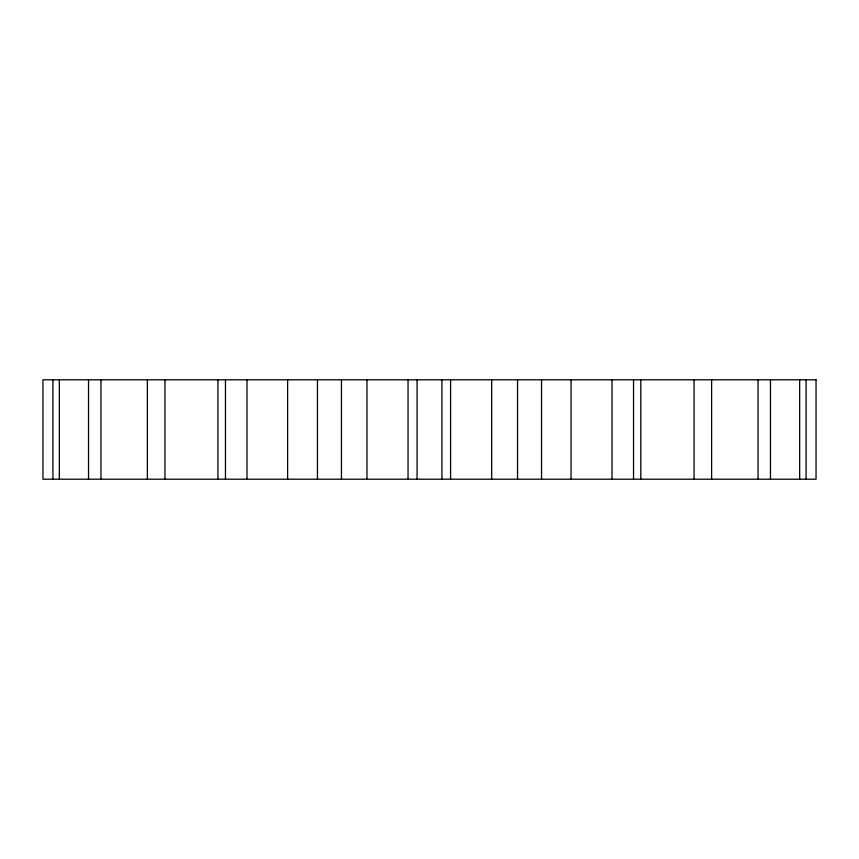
<?xml version="1.0" encoding="UTF-8"?>
<svg xmlns="http://www.w3.org/2000/svg" width="859" height="859" viewBox="0 0 859 859"><rect width="100%" height="100%" fill="white"/><g stroke="black" fill="none" stroke-linecap="round" stroke-linejoin="round"><path stroke-width="1.29" d="M806.096 379.796L806.096 479.204M799.665 379.796L799.665 479.204M770.469 379.796L770.469 479.204M758.046 379.796L758.046 479.204M711.617 379.796L711.617 479.204M694.051 379.796L694.051 479.204M640.803 379.796L640.803 479.204M633.534 379.796L633.534 479.204M612.016 379.796L612.016 479.204M571.063 379.796L571.063 479.204M541.546 379.796L541.546 479.204M517.548 379.796L517.548 479.204M491.67 379.796L491.67 479.204M450.588 379.796L450.588 479.204M441.923 379.796L441.923 479.204M417.077 379.796L417.077 479.204M408.046 379.796L408.046 479.204M366.965 379.796L366.965 479.204M341.452 379.796L341.452 479.204M317.454 379.796L317.454 479.204M287.615 379.796L287.615 479.204M246.984 379.796L246.984 479.204M225.466 379.796L225.466 479.204M217.928 379.796L217.928 479.204M164.949 379.796L164.949 479.204M147.383 379.796L147.383 479.204M100.954 379.796L100.954 479.204M88.531 379.796L88.531 479.204M59.335 379.796L59.335 479.204M52.904 379.796L52.904 479.204M816.05 379.796L42.95 379.796L42.95 479.204L816.05 479.204L816.05 379.796"/></g></svg>
